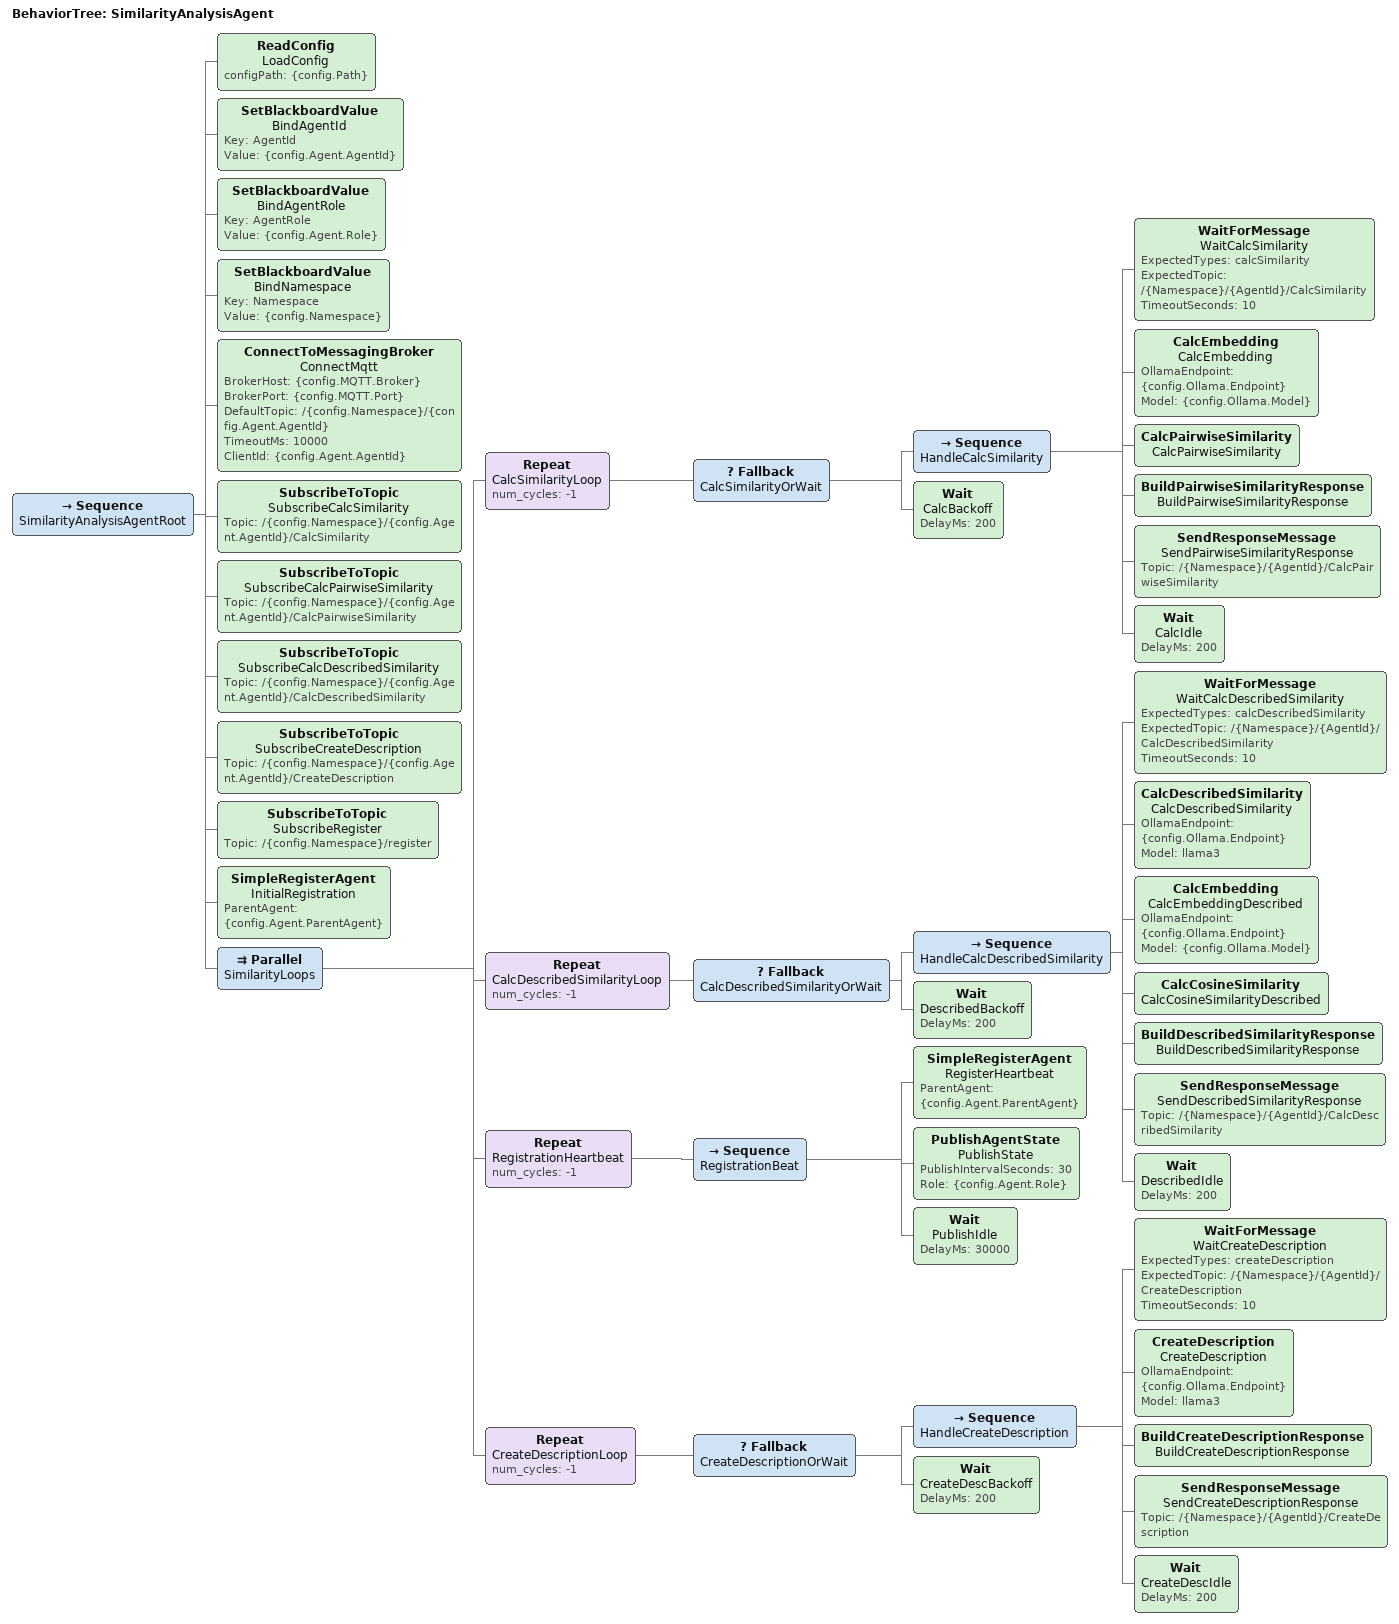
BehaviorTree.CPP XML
<?xml version="1.0" encoding="UTF-8"?>
<root BTCPP_format="4" main_tree_to_execute="SimilarityAnalysisAgent">
  <BehaviorTree ID="SimilarityAnalysisAgent">
    <Sequence name="SimilarityAnalysisAgentRoot">
      <ReadConfig name="LoadConfig" configPath="{config.Path}" />
      <SetBlackboardValue name="BindAgentId" Key="AgentId" Value="{config.Agent.AgentId}" />
      <SetBlackboardValue name="BindAgentRole" Key="AgentRole" Value="{config.Agent.Role}" />
      <SetBlackboardValue name="BindNamespace" Key="Namespace" Value="{config.Namespace}" />

      <ConnectToMessagingBroker
        name="ConnectMqtt"
        BrokerHost="{config.MQTT.Broker}"
        BrokerPort="{config.MQTT.Port}"
        DefaultTopic="/{config.Namespace}/{config.Agent.AgentId}"
        TimeoutMs="10000"
        ClientId="{config.Agent.AgentId}" />

      <SubscribeToTopic name="SubscribeCalcSimilarity" Topic="/{config.Namespace}/{config.Agent.AgentId}/CalcSimilarity" />
      <SubscribeToTopic name="SubscribeCalcPairwiseSimilarity" Topic="/{config.Namespace}/{config.Agent.AgentId}/CalcPairwiseSimilarity" />
      <SubscribeToTopic name="SubscribeCalcDescribedSimilarity" Topic="/{config.Namespace}/{config.Agent.AgentId}/CalcDescribedSimilarity" />
      <SubscribeToTopic name="SubscribeCreateDescription" Topic="/{config.Namespace}/{config.Agent.AgentId}/CreateDescription" />
      <SubscribeToTopic name="SubscribeRegister" Topic="/{config.Namespace}/register" />
      <SimpleRegisterAgent name="InitialRegistration" ParentAgent="{config.Agent.ParentAgent}" />

      <Parallel name="SimilarityLoops">
            <Repeat name="CalcSimilarityLoop" num_cycles="-1">
          <Fallback name="CalcSimilarityOrWait">
            <Sequence name="HandleCalcSimilarity">
              <WaitForMessage name="WaitCalcSimilarity" ExpectedTypes="calcSimilarity" ExpectedTopic="/{Namespace}/{AgentId}/CalcSimilarity" TimeoutSeconds="10" />
              <CalcEmbedding name="CalcEmbedding" OllamaEndpoint="{config.Ollama.Endpoint}" Model="{config.Ollama.Model}" />
              <CalcPairwiseSimilarity name="CalcPairwiseSimilarity" />
              <BuildPairwiseSimilarityResponse name="BuildPairwiseSimilarityResponse" />
              <SendResponseMessage name="SendPairwiseSimilarityResponse" Topic="/{Namespace}/{AgentId}/CalcPairwiseSimilarity" />
              <Wait name="CalcIdle" DelayMs="200" />
            </Sequence>
            <Wait name="CalcBackoff" DelayMs="200" />
          </Fallback>
        </Repeat>

          <Repeat name="CalcDescribedSimilarityLoop" num_cycles="-1">
            <Fallback name="CalcDescribedSimilarityOrWait">
              <Sequence name="HandleCalcDescribedSimilarity">
                <WaitForMessage name="WaitCalcDescribedSimilarity" ExpectedTypes="calcDescribedSimilarity" ExpectedTopic="/{Namespace}/{AgentId}/CalcDescribedSimilarity" TimeoutSeconds="10" />
                <CalcDescribedSimilarity name="CalcDescribedSimilarity" OllamaEndpoint="{config.Ollama.Endpoint}" Model="llama3" />
                <CalcEmbedding name="CalcEmbeddingDescribed" OllamaEndpoint="{config.Ollama.Endpoint}" Model="{config.Ollama.Model}" />
                <CalcCosineSimilarity name="CalcCosineSimilarityDescribed" />
                <BuildDescribedSimilarityResponse name="BuildDescribedSimilarityResponse" />
                <SendResponseMessage name="SendDescribedSimilarityResponse" Topic="/{Namespace}/{AgentId}/CalcDescribedSimilarity" />
                <Wait name="DescribedIdle" DelayMs="200" />
              </Sequence>
              <Wait name="DescribedBackoff" DelayMs="200" />
            </Fallback>
          </Repeat>

        <Repeat name="RegistrationHeartbeat" num_cycles="-1">
          <Sequence name="RegistrationBeat">
            <SimpleRegisterAgent name="RegisterHeartbeat" ParentAgent="{config.Agent.ParentAgent}" />
            <PublishAgentState name="PublishState" PublishIntervalSeconds="30" Role="{config.Agent.Role}" />
            <Wait name="PublishIdle" DelayMs="30000" />
          </Sequence>
        </Repeat>

        <Repeat name="CreateDescriptionLoop" num_cycles="-1">
          <Fallback name="CreateDescriptionOrWait">
            <Sequence name="HandleCreateDescription">
              <WaitForMessage name="WaitCreateDescription" ExpectedTypes="createDescription" ExpectedTopic="/{Namespace}/{AgentId}/CreateDescription" TimeoutSeconds="10" />
              <CreateDescription name="CreateDescription" OllamaEndpoint="{config.Ollama.Endpoint}" Model="llama3" />
              <BuildCreateDescriptionResponse name="BuildCreateDescriptionResponse" />
              <SendResponseMessage name="SendCreateDescriptionResponse" Topic="/{Namespace}/{AgentId}/CreateDescription" />
              <Wait name="CreateDescIdle" DelayMs="200" />
            </Sequence>
            <Wait name="CreateDescBackoff" DelayMs="200" />
          </Fallback>
        </Repeat>
      </Parallel>
    </Sequence>
  </BehaviorTree>

</root>
